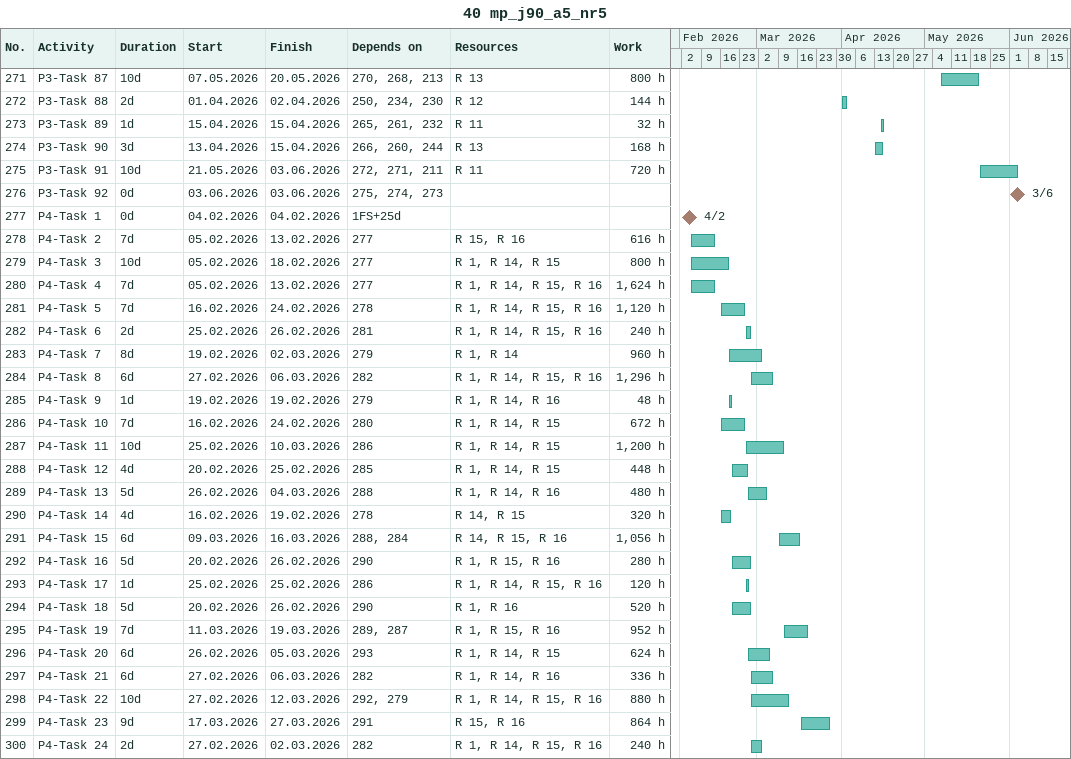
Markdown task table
40 mp_j90_a5_nr5

| ID | Task | Duration | Start | Finish | Predecessors | Resources | Work (h) |
|---|---|---|---|---|---|---|---|
| 271 | P3-Task 87 | 10d | 2026-05-07 | 2026-05-20 | 270, 268, 213 | R 13 | 800 |
| 272 | P3-Task 88 | 2d | 2026-04-01 | 2026-04-02 | 250, 234, 230 | R 12 | 144 |
| 273 | P3-Task 89 | 1d | 2026-04-15 | 2026-04-15 | 265, 261, 232 | R 11 | 32 |
| 274 | P3-Task 90 | 3d | 2026-04-13 | 2026-04-15 | 266, 260, 244 | R 13 | 168 |
| 275 | P3-Task 91 | 10d | 2026-05-21 | 2026-06-03 | 272, 271, 211 | R 11 | 720 |
| 276 | P3-Task 92 | 0d | 2026-06-03 | 2026-06-03 | 275, 274, 273 |  |  |
| 277 | P4-Task 1 | 0d | 2026-02-04 | 2026-02-04 | 1FS+25d |  |  |
| 278 | P4-Task 2 | 7d | 2026-02-05 | 2026-02-13 | 277 | R 15, R 16 | 616 |
| 279 | P4-Task 3 | 10d | 2026-02-05 | 2026-02-18 | 277 | R 1, R 14, R 15 | 800 |
| 280 | P4-Task 4 | 7d | 2026-02-05 | 2026-02-13 | 277 | R 1, R 14, R 15, R 16 | 1624 |
| 281 | P4-Task 5 | 7d | 2026-02-16 | 2026-02-24 | 278 | R 1, R 14, R 15, R 16 | 1120 |
| 282 | P4-Task 6 | 2d | 2026-02-25 | 2026-02-26 | 281 | R 1, R 14, R 15, R 16 | 240 |
| 283 | P4-Task 7 | 8d | 2026-02-19 | 2026-03-02 | 279 | R 1, R 14 | 960 |
| 284 | P4-Task 8 | 6d | 2026-02-27 | 2026-03-06 | 282 | R 1, R 14, R 15, R 16 | 1296 |
| 285 | P4-Task 9 | 1d | 2026-02-19 | 2026-02-19 | 279 | R 1, R 14, R 16 | 48 |
| 286 | P4-Task 10 | 7d | 2026-02-16 | 2026-02-24 | 280 | R 1, R 14, R 15 | 672 |
| 287 | P4-Task 11 | 10d | 2026-02-25 | 2026-03-10 | 286 | R 1, R 14, R 15 | 1200 |
| 288 | P4-Task 12 | 4d | 2026-02-20 | 2026-02-25 | 285 | R 1, R 14, R 15 | 448 |
| 289 | P4-Task 13 | 5d | 2026-02-26 | 2026-03-04 | 288 | R 1, R 14, R 16 | 480 |
| 290 | P4-Task 14 | 4d | 2026-02-16 | 2026-02-19 | 278 | R 14, R 15 | 320 |
| 291 | P4-Task 15 | 6d | 2026-03-09 | 2026-03-16 | 288, 284 | R 14, R 15, R 16 | 1056 |
| 292 | P4-Task 16 | 5d | 2026-02-20 | 2026-02-26 | 290 | R 1, R 15, R 16 | 280 |
| 293 | P4-Task 17 | 1d | 2026-02-25 | 2026-02-25 | 286 | R 1, R 14, R 15, R 16 | 120 |
| 294 | P4-Task 18 | 5d | 2026-02-20 | 2026-02-26 | 290 | R 1, R 16 | 520 |
| 295 | P4-Task 19 | 7d | 2026-03-11 | 2026-03-19 | 289, 287 | R 1, R 15, R 16 | 952 |
| 296 | P4-Task 20 | 6d | 2026-02-26 | 2026-03-05 | 293 | R 1, R 14, R 15 | 624 |
| 297 | P4-Task 21 | 6d | 2026-02-27 | 2026-03-06 | 282 | R 1, R 14, R 16 | 336 |
| 298 | P4-Task 22 | 10d | 2026-02-27 | 2026-03-12 | 292, 279 | R 1, R 14, R 15, R 16 | 880 |
| 299 | P4-Task 23 | 9d | 2026-03-17 | 2026-03-27 | 291 | R 15, R 16 | 864 |
| 300 | P4-Task 24 | 2d | 2026-02-27 | 2026-03-02 | 282 | R 1, R 14, R 15, R 16 | 240 |
